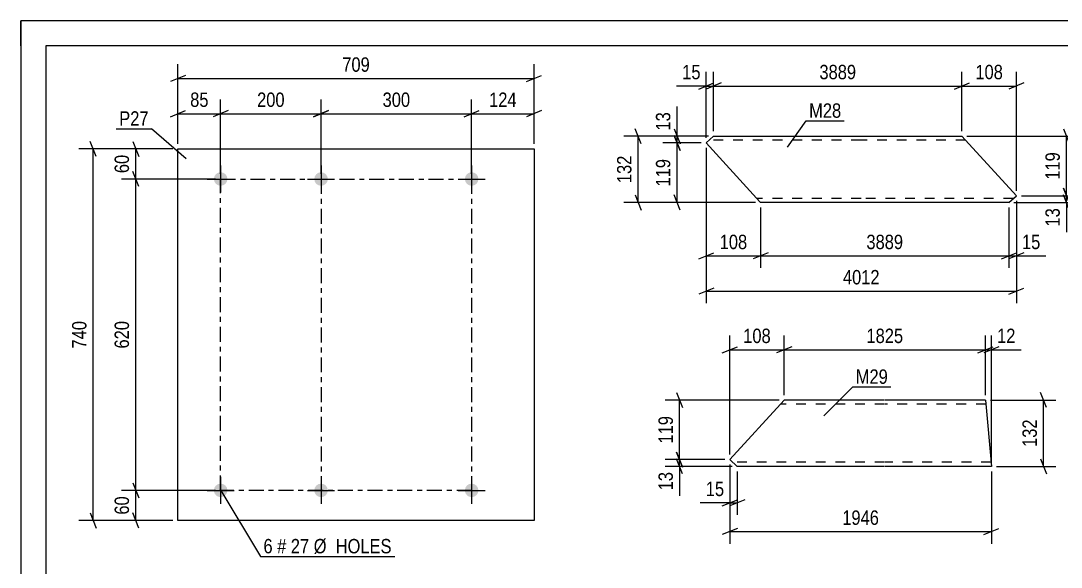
# Model space of a CAD drawing. Header units: millimetres. Extents: x 0 to 420, y 0 to 297.
# Drawn here: x 0 to 207.3, y 188.2 to 297 of the extents above; entities that cross this region are included whole.
import ezdxf

# ---------------------------------------------------------------- set-up
doc = ezdxf.new("R2010")
doc.units = ezdxf.units.MM
doc.linetypes.add('DXK_LINE_DOT2', pattern=[3.9198, 1.9599, -1.9599])
doc.linetypes.add('DXK_LINE_DOT3', pattern=[5.9187, 2.979, -0.9799, 0.9799, -0.9799])
doc.styles.add('Arial Narrow', font='ARIALN.TTF', dxfattribs={"height": 0.2})

# ---------------------------------------------------------------- blocks, each defined once
blk = doc.blocks.new('Unknown-389636933-1163 - 19273')
at = {"color": 5, "linetype": 'Continuous'}
for p, q in [((420, 297), (0, 297)), ((0, 297), (0, 0)), ((0, 292), (0, 297)), ((415, 292), (5, 292)), ((5, 292), (5, 5))]:
    blk.add_line(p, q, dxfattribs=at)
blk = doc.blocks.new('Part-389636933-9946 - 9917')
at = {"color": 2, "linetype": 'Continuous'}
for p, q in [((136.54, 272.68), (138.02, 274.02)), ((138.02, 274.02), (167.38, 274.02)), ((167.48, 274.02), (187.48, 274.02)), ((198.32, 262.17), (187.48, 274.02)), ((145.92, 262.42), (136.54, 272.68)), ((147.38, 260.82), (145.92, 262.42)), ((196.84, 260.82), (198.32, 262.17)), ((167.38, 260.82), (147.38, 260.82)), ((196.84, 260.82), (167.48, 260.82))]:
    blk.add_line(p, q, dxfattribs=at)
at = {"color": 7, "linetype": 'DXK_LINE_DOT2'}
for p, q in [((167.38, 273.22), (137.15, 273.22)), ((188.21, 273.22), (167.48, 273.22)), ((145.92, 262.42), (147.27, 260.95)), ((167.38, 261.62), (146.65, 261.62)), ((197.71, 261.62), (167.48, 261.62))]:
    blk.add_line(p, q, dxfattribs=at)
blk = doc.blocks.new('Part-389636933-9954 - 9953')
at = {"color": 2, "linetype": 'Continuous'}
for p, q in [((141.24, 209.64), (152.07, 221.49)), ((172.07, 221.49), (152.07, 221.49)), ((192.17, 221.49), (172.17, 221.49)), ((192.17, 221.49), (193.36, 208.29)), ((142.71, 208.29), (141.24, 209.64)), ((172.07, 208.29), (142.71, 208.29)), ((193.36, 208.29), (172.17, 208.29))]:
    blk.add_line(p, q, dxfattribs=at)
at = {"color": 7, "linetype": 'DXK_LINE_DOT2'}
for p, q in [((172.07, 220.69), (151.34, 220.69)), ((192.24, 220.69), (172.17, 220.69)), ((172.07, 209.09), (141.84, 209.09)), ((193.28, 209.09), (172.17, 209.09)), ((193.28, 209.09), (193.28, 209.15))]:
    blk.add_line(p, q, dxfattribs=at)
blk = doc.blocks.new('Part-389636933-10073 - 10072')
at = {"color": 2, "linetype": 'Continuous'}
for p, q in [((31.31, 197.5), (31.31, 271.5)), ((31.31, 271.5), (102.25, 271.5)), ((102.25, 271.5), (102.25, 197.5)), ((102.25, 197.5), (31.31, 197.5))]:
    blk.add_line(p, q, dxfattribs=at)
blk = doc.blocks.new('Bolt-389636933-10074 - 10072')
at = {"linetype": 'Continuous'}
for points in [[(39.81, 266.85, -1), (39.81, 264.15, -1)], [(59.81, 266.85, -1), (59.81, 264.15, -1)], [(89.81, 266.85, -1), (89.81, 264.15, -1)]]:
    blk.add_hatch(color=1, dxfattribs=at).paths.add_polyline_path(points)
at = {"color": 1, "linetype": 'Continuous'}
for p, q in [((39.81, 268.2), (39.81, 262.8)), ((59.81, 268.2), (59.81, 262.8)), ((89.81, 268.2), (89.81, 262.8)), ((37.11, 265.5), (42.51, 265.5)), ((57.11, 265.5), (62.51, 265.5)), ((87.11, 265.5), (92.51, 265.5))]:
    blk.add_line(p, q, dxfattribs=at)
blk = doc.blocks.new('Bolt-389636933-10075 - 10072')
at = {"linetype": 'Continuous'}
for points in [[(39.81, 204.85, -1), (39.81, 202.15, -1)], [(59.81, 204.85, -1), (59.81, 202.15, -1)], [(89.81, 204.85, -1), (89.81, 202.15, -1)]]:
    blk.add_hatch(color=1, dxfattribs=at).paths.add_polyline_path(points)
at = {"color": 1, "linetype": 'Continuous'}
for p, q in [((39.81, 206.2), (39.81, 200.8)), ((59.81, 206.2), (59.81, 200.8)), ((89.81, 206.2), (89.81, 200.8)), ((37.11, 203.5), (42.51, 203.5)), ((57.11, 203.5), (62.51, 203.5)), ((87.11, 203.5), (92.51, 203.5))]:
    blk.add_line(p, q, dxfattribs=at)
blk = doc.blocks.new('Rectangle-389636933-12441 - 10072')
at = {"color": 1, "linetype": 'DXK_LINE_DOT3'}
blk.add_lwpolyline([(39.81, 265.5), (89.81, 265.5), (89.81, 203.5), (39.81, 203.5), (39.81, 265.5)], close=True, dxfattribs=at)
blk = doc.blocks.new('Line-389636933-12460 - 10072')
at = {"color": 1, "linetype": 'DXK_LINE_DOT3'}
blk.add_line((59.81, 265.5), (59.81, 203.5), dxfattribs=at)
blk = doc.blocks.new('StraightDimension-389636933-12258 - 9917')
at = {"color": 7, "linetype": 'Continuous'}
for p, q in [((187.48, 275.02), (187.48, 286.87)), ((198.32, 263.17), (198.32, 286.87)), ((185.98, 283.42), (188.98, 284.62)), ((187.48, 284.02), (198.32, 284.02)), ((199.82, 284.62), (196.82, 283.42))]:
    blk.add_line(p, q, dxfattribs=at)
at = {"color": 0}
blk.add_wipeout([(196.24, 284.77), (196.24, 288.97), (189.56, 288.97), (189.56, 284.77)], dxfattribs=at)
at = {"color": 3, "style": 'Arial Narrow'}
blk.add_text('108', height=2.863, dxfattribs=at).set_placement((190.16, 285.37))
blk = doc.blocks.new('StraightDimension-389636933-12090 - 9917')
at = {"color": 7, "linetype": 'Continuous'}
for p, q in [((137.02, 274.02), (127.88, 274.02)), ((130.13, 275.52), (131.33, 272.52)), ((131.33, 271.18), (130.13, 274.18)), ((130.73, 272.68), (130.73, 274.02)), ((135.54, 272.68), (127.88, 272.68))]:
    blk.add_line(p, q, dxfattribs=at)
at = {"color": 0}
blk.add_wipeout([(129.98, 279.41), (125.78, 279.41), (125.78, 274.55), (129.98, 274.55)], dxfattribs=at)
at = {"color": 7, "linetype": 'Continuous'}
blk.add_line((130.73, 274.02), (130.73, 279.93), dxfattribs=at)
blk.add_line((130.73, 274.02), (130.73, 279.93), dxfattribs=at)
at = {"color": 3, "style": 'Arial Narrow'}
blk.add_text('13', height=2.863, rotation=90.0002, dxfattribs=at).set_placement((129.38, 275.15))
blk = doc.blocks.new('StraightDimension-389636933-10231 - 9917')
at = {"color": 7, "linetype": 'Continuous'}
for p, q in [((136.54, 271.68), (136.54, 240.77)), ((198.32, 261.17), (198.32, 240.77)), ((138.04, 243.77), (135.04, 242.57)), ((136.54, 243.17), (198.32, 243.17)), ((196.82, 242.57), (199.82, 243.77))]:
    blk.add_line(p, q, dxfattribs=at)
at = {"color": 0}
blk.add_wipeout([(171.69, 243.92), (171.69, 248.12), (163.17, 248.12), (163.17, 243.92)], dxfattribs=at)
at = {"color": 3, "style": 'Arial Narrow'}
blk.add_text('4012', height=2.863, dxfattribs=at).set_placement((163.77, 244.52))
blk = doc.blocks.new('StraightDimension-389636933-12091 - 9917')
at = {"color": 7, "linetype": 'Continuous'}
for p, q in [((130.13, 274.18), (131.33, 271.18)), ((135.54, 272.68), (127.88, 272.68)), ((130.73, 260.82), (130.73, 272.68)), ((131.33, 259.32), (130.13, 262.32)), ((146.38, 260.82), (127.88, 260.82))]:
    blk.add_line(p, q, dxfattribs=at)
at = {"color": 0}
blk.add_wipeout([(129.98, 270.09), (125.78, 270.09), (125.78, 263.41), (129.98, 263.41)], dxfattribs=at)
at = {"color": 3, "style": 'Arial Narrow'}
blk.add_text('119', height=2.863, rotation=90.0002, dxfattribs=at).set_placement((129.38, 264.01))
blk = doc.blocks.new('StraightDimension-389636933-12173 - 9917')
at = {"color": 7, "linetype": 'Continuous'}
for p, q in [((188.48, 274.02), (210.72, 274.02)), ((207.72, 275.52), (208.92, 272.52)), ((208.32, 262.17), (208.32, 274.02)), ((208.92, 260.67), (207.72, 263.67)), ((199.32, 262.17), (210.72, 262.17))]:
    blk.add_line(p, q, dxfattribs=at)
at = {"color": 0}
blk.add_wipeout([(207.57, 271.44), (203.37, 271.44), (203.37, 264.76), (207.57, 264.76)], dxfattribs=at)
at = {"color": 3, "style": 'Arial Narrow'}
blk.add_text('119', height=2.863, rotation=90.0002, dxfattribs=at).set_placement((206.97, 265.36))
blk = doc.blocks.new('StraightDimension-389636933-12174 - 9917')
at = {"color": 7, "linetype": 'Continuous'}
for p, q in [((207.72, 263.67), (208.92, 260.67)), ((199.32, 262.17), (210.72, 262.17)), ((208.92, 259.32), (207.72, 262.32)), ((208.32, 260.82), (208.32, 262.17)), ((197.84, 260.82), (210.72, 260.82))]:
    blk.add_line(p, q, dxfattribs=at)
at = {"color": 0}
blk.add_wipeout([(207.57, 260.3), (203.37, 260.3), (203.37, 255.44), (207.57, 255.44)], dxfattribs=at)
at = {"color": 7, "linetype": 'Continuous'}
blk.add_line((208.32, 260.82), (208.32, 254.92), dxfattribs=at)
blk.add_line((208.32, 260.82), (208.32, 254.92), dxfattribs=at)
at = {"color": 3, "style": 'Arial Narrow'}
blk.add_text('13', height=2.863, rotation=90.0002, dxfattribs=at).set_placement((206.97, 256.04))
blk = doc.blocks.new('StraightDimension-389636933-12259 - 9917')
at = {"color": 7, "linetype": 'Continuous'}
for p, q in [((138.02, 275.02), (138.02, 286.87)), ((187.48, 275.02), (187.48, 286.87)), ((139.52, 284.62), (136.52, 283.42)), ((138.02, 284.02), (187.48, 284.02)), ((185.98, 283.42), (188.98, 284.62))]:
    blk.add_line(p, q, dxfattribs=at)
at = {"color": 0}
blk.add_wipeout([(167.01, 284.77), (167.01, 288.97), (158.49, 288.97), (158.49, 284.77)], dxfattribs=at)
at = {"color": 3, "style": 'Arial Narrow'}
blk.add_text('3889', height=2.863, dxfattribs=at).set_placement((159.09, 285.37))
blk = doc.blocks.new('StraightDimension-389636933-12260 - 9917')
at = {"color": 7, "linetype": 'Continuous'}
for p, q in [((136.54, 273.68), (136.54, 286.87)), ((138.02, 275.02), (138.02, 286.87)), ((135.04, 283.42), (138.04, 284.62)), ((139.52, 284.62), (136.52, 283.42)), ((136.54, 284.02), (138.02, 284.02))]:
    blk.add_line(p, q, dxfattribs=at)
at = {"color": 0}
blk.add_wipeout([(136.02, 284.77), (136.02, 288.97), (131.16, 288.97), (131.16, 284.77)], dxfattribs=at)
at = {"color": 7, "linetype": 'Continuous'}
blk.add_line((136.54, 284.02), (130.64, 284.02), dxfattribs=at)
blk.add_line((136.54, 284.02), (130.64, 284.02), dxfattribs=at)
at = {"color": 3, "style": 'Arial Narrow'}
blk.add_text('15', height=2.863, dxfattribs=at).set_placement((131.76, 285.37))
blk = doc.blocks.new('StraightDimension-389636933-16444 - 9917')
at = {"color": 7, "linetype": 'Continuous'}
for p, q in [((198.32, 261.17), (198.32, 247.79)), ((196.84, 259.82), (196.84, 247.79)), ((195.34, 249.59), (198.34, 250.79)), ((199.82, 250.79), (196.82, 249.59)), ((196.84, 250.19), (198.32, 250.19))]:
    blk.add_line(p, q, dxfattribs=at)
at = {"color": 0}
blk.add_wipeout([(203.7, 250.94), (203.7, 255.14), (198.84, 255.14), (198.84, 250.94)], dxfattribs=at)
at = {"color": 7, "linetype": 'Continuous'}
blk.add_line((198.32, 250.19), (204.22, 250.19), dxfattribs=at)
blk.add_line((198.32, 250.19), (204.22, 250.19), dxfattribs=at)
at = {"color": 3, "style": 'Arial Narrow'}
blk.add_text('15', height=2.863, dxfattribs=at).set_placement((199.44, 251.54))
blk = doc.blocks.new('StraightDimension-389636933-16445 - 9917')
at = {"color": 7, "linetype": 'Continuous'}
for p, q in [((147.38, 259.82), (147.38, 247.79)), ((196.84, 259.82), (196.84, 247.79)), ((148.88, 250.79), (145.88, 249.59)), ((195.34, 249.59), (198.34, 250.79)), ((147.38, 250.19), (196.84, 250.19))]:
    blk.add_line(p, q, dxfattribs=at)
at = {"color": 0}
blk.add_wipeout([(176.37, 250.94), (176.37, 255.14), (167.85, 255.14), (167.85, 250.94)], dxfattribs=at)
at = {"color": 3, "style": 'Arial Narrow'}
blk.add_text('3889', height=2.863, dxfattribs=at).set_placement((168.45, 251.54))
blk = doc.blocks.new('StraightDimension-389636933-16446 - 9917')
at = {"color": 7, "linetype": 'Continuous'}
for p, q in [((136.54, 271.68), (136.54, 247.79)), ((147.38, 259.82), (147.38, 247.79)), ((135.04, 249.59), (138.04, 250.79)), ((148.88, 250.79), (145.88, 249.59)), ((136.54, 250.19), (147.38, 250.19))]:
    blk.add_line(p, q, dxfattribs=at)
at = {"color": 0}
blk.add_wipeout([(145.3, 250.94), (145.3, 255.14), (138.62, 255.14), (138.62, 250.94)], dxfattribs=at)
at = {"color": 3, "style": 'Arial Narrow'}
blk.add_text('108', height=2.863, dxfattribs=at).set_placement((139.22, 251.54))
blk = doc.blocks.new('StraightDimension-389636933-16487 - 9917')
at = {"color": 7, "linetype": 'Continuous'}
for p, q in [((137.02, 274.02), (120.14, 274.02)), ((123.59, 272.52), (122.39, 275.52)), ((122.99, 260.82), (122.99, 274.02)), ((122.39, 262.32), (123.59, 259.32)), ((146.38, 260.82), (120.14, 260.82))]:
    blk.add_line(p, q, dxfattribs=at)
at = {"color": 0}
blk.add_wipeout([(122.24, 270.77), (118.04, 270.77), (118.04, 264.08), (122.24, 264.08)], dxfattribs=at)
at = {"color": 3, "style": 'Arial Narrow'}
blk.add_text('132', height=2.863, rotation=90.0002, dxfattribs=at).set_placement((121.64, 264.68))
blk = doc.blocks.new('StraightDimension-389636933-12303 - 9953')
at = {"color": 7, "linetype": 'Continuous'}
for p, q in [((130.64, 222.99), (131.84, 219.99)), ((151.07, 221.49), (128.39, 221.49)), ((131.24, 209.64), (131.24, 221.49)), ((140.24, 209.64), (128.39, 209.64)), ((131.84, 208.14), (130.64, 211.14))]:
    blk.add_line(p, q, dxfattribs=at)
at = {"color": 0}
blk.add_wipeout([(130.49, 218.91), (126.29, 218.91), (126.29, 212.23), (130.49, 212.23)], dxfattribs=at)
at = {"color": 3, "style": 'Arial Narrow'}
blk.add_text('119', height=2.863, rotation=90.0002, dxfattribs=at).set_placement((129.89, 212.83))
blk = doc.blocks.new('StraightDimension-389636933-10255 - 9953')
at = {"color": 7, "linetype": 'Continuous'}
for p, q in [((204.35, 219.99), (203.15, 222.99)), ((193.17, 221.49), (206.15, 221.49)), ((203.75, 208.29), (203.75, 221.49)), ((203.15, 209.79), (204.35, 206.79)), ((194.36, 208.29), (206.15, 208.29))]:
    blk.add_line(p, q, dxfattribs=at)
at = {"color": 0}
blk.add_wipeout([(203, 218.24), (198.8, 218.24), (198.8, 211.55), (203, 211.55)], dxfattribs=at)
at = {"color": 3, "style": 'Arial Narrow'}
blk.add_text('132', height=2.863, rotation=90.0002, dxfattribs=at).set_placement((202.4, 212.15))
blk = doc.blocks.new('StraightDimension-389636933-12304 - 9953')
at = {"color": 7, "linetype": 'Continuous'}
for p, q in [((140.24, 209.64), (128.39, 209.64)), ((130.64, 211.14), (131.84, 208.14)), ((131.84, 206.79), (130.64, 209.79)), ((131.24, 208.29), (131.24, 209.64)), ((141.71, 208.29), (128.39, 208.29))]:
    blk.add_line(p, q, dxfattribs=at)
at = {"color": 0}
blk.add_wipeout([(130.49, 207.77), (126.29, 207.77), (126.29, 202.91), (130.49, 202.91)], dxfattribs=at)
at = {"color": 7, "linetype": 'Continuous'}
blk.add_line((131.24, 208.29), (131.24, 202.39), dxfattribs=at)
blk.add_line((131.24, 208.29), (131.24, 202.39), dxfattribs=at)
at = {"color": 3, "style": 'Arial Narrow'}
blk.add_text('13', height=2.863, rotation=90.0002, dxfattribs=at).set_placement((129.89, 203.51))
blk = doc.blocks.new('StraightDimension-389636933-16373 - 9953')
at = {"color": 7, "linetype": 'Continuous'}
for p, q in [((141.24, 210.64), (141.24, 234.34)), ((152.07, 222.49), (152.07, 234.34)), ((139.74, 230.89), (142.74, 232.09)), ((141.24, 231.49), (152.07, 231.49)), ((153.57, 232.09), (150.57, 230.89))]:
    blk.add_line(p, q, dxfattribs=at)
at = {"color": 0}
blk.add_wipeout([(150, 232.24), (150, 236.44), (143.31, 236.44), (143.31, 232.24)], dxfattribs=at)
at = {"color": 3, "style": 'Arial Narrow'}
blk.add_text('108', height=2.863, dxfattribs=at).set_placement((143.91, 232.84))
blk = doc.blocks.new('StraightDimension-389636933-10243 - 9953')
at = {"color": 7, "linetype": 'Continuous'}
for p, q in [((141.24, 208.64), (141.24, 198.62)), ((142.71, 207.29), (142.71, 198.62)), ((139.74, 200.42), (142.74, 201.62)), ((144.21, 201.62), (141.21, 200.42)), ((141.24, 201.02), (142.71, 201.02))]:
    blk.add_line(p, q, dxfattribs=at)
at = {"color": 0}
blk.add_wipeout([(140.71, 201.77), (140.71, 205.97), (135.85, 205.97), (135.85, 201.77)], dxfattribs=at)
at = {"color": 7, "linetype": 'Continuous'}
blk.add_line((141.24, 201.02), (135.33, 201.02), dxfattribs=at)
blk.add_line((141.24, 201.02), (135.33, 201.02), dxfattribs=at)
at = {"color": 3, "style": 'Arial Narrow'}
blk.add_text('15', height=2.863, dxfattribs=at).set_placement((136.45, 202.37))
blk = doc.blocks.new('StraightDimension-389636933-10261 - 9953')
at = {"color": 7, "linetype": 'Continuous'}
for p, q in [((141.24, 208.64), (141.24, 192.89)), ((193.36, 207.29), (193.36, 192.89)), ((142.74, 195.89), (139.74, 194.69)), ((141.24, 195.29), (193.36, 195.29)), ((191.86, 194.69), (194.86, 195.89))]:
    blk.add_line(p, q, dxfattribs=at)
at = {"color": 0}
blk.add_wipeout([(171.55, 196.04), (171.55, 200.24), (163.04, 200.24), (163.04, 196.04)], dxfattribs=at)
at = {"color": 3, "style": 'Arial Narrow'}
blk.add_text('1946', height=2.863, dxfattribs=at).set_placement((163.64, 196.64))
blk = doc.blocks.new('StraightDimension-389636933-16371 - 9953')
at = {"color": 7, "linetype": 'Continuous'}
for p, q in [((192.17, 222.49), (192.17, 234.34)), ((193.36, 209.29), (193.36, 234.34)), ((190.67, 230.89), (193.67, 232.09)), ((194.86, 232.09), (191.86, 230.89)), ((192.17, 231.49), (193.36, 231.49))]:
    blk.add_line(p, q, dxfattribs=at)
at = {"color": 0}
blk.add_wipeout([(198.74, 232.24), (198.74, 236.44), (193.88, 236.44), (193.88, 232.24)], dxfattribs=at)
at = {"color": 7, "linetype": 'Continuous'}
blk.add_line((193.36, 231.49), (199.26, 231.49), dxfattribs=at)
blk.add_line((193.36, 231.49), (199.26, 231.49), dxfattribs=at)
at = {"color": 3, "style": 'Arial Narrow'}
blk.add_text('12', height=2.863, dxfattribs=at).set_placement((194.48, 232.84))
blk = doc.blocks.new('StraightDimension-389636933-16372 - 9953')
at = {"color": 7, "linetype": 'Continuous'}
for p, q in [((152.07, 222.49), (152.07, 234.34)), ((192.17, 222.49), (192.17, 234.34)), ((153.57, 232.09), (150.57, 230.89)), ((152.07, 231.49), (192.17, 231.49)), ((190.67, 230.89), (193.67, 232.09))]:
    blk.add_line(p, q, dxfattribs=at)
at = {"color": 0}
blk.add_wipeout([(176.38, 232.24), (176.38, 236.44), (167.86, 236.44), (167.86, 232.24)], dxfattribs=at)
at = {"color": 3, "style": 'Arial Narrow'}
blk.add_text('1825', height=2.863, dxfattribs=at).set_placement((168.46, 232.84))
blk = doc.blocks.new('StraightDimension-389636933-10418 - 10072')
at = {"color": 7, "linetype": 'Continuous'}
for p, q in [((38.81, 265.5), (20.05, 265.5)), ((23.5, 264), (22.3, 267)), ((22.9, 203.5), (22.9, 265.5)), ((38.81, 203.5), (20.05, 203.5)), ((22.3, 205), (23.5, 202))]:
    blk.add_line(p, q, dxfattribs=at)
at = {"color": 0}
blk.add_wipeout([(22.15, 237.84), (17.95, 237.84), (17.95, 231.15), (22.15, 231.15)], dxfattribs=at)
at = {"color": 3, "style": 'Arial Narrow'}
blk.add_text('620', height=2.863, rotation=90.0002, dxfattribs=at).set_placement((21.55, 231.75))
blk = doc.blocks.new('StraightDimension-389636933-11992 - 10072')
at = {"color": 7, "linetype": 'Continuous'}
for p, q in [((31.31, 272.5), (31.31, 281.36)), ((39.81, 266.5), (39.81, 281.36)), ((29.81, 277.91), (32.81, 279.11)), ((31.31, 278.51), (39.81, 278.51)), ((41.31, 279.11), (38.31, 277.91))]:
    blk.add_line(p, q, dxfattribs=at)
at = {"color": 0}
blk.add_wipeout([(37.99, 279.26), (37.99, 283.46), (33.14, 283.46), (33.14, 279.26)], dxfattribs=at)
at = {"color": 3, "style": 'Arial Narrow'}
blk.add_text('85', height=2.863, dxfattribs=at).set_placement((33.74, 279.86))
blk = doc.blocks.new('StraightDimension-389636933-10417 - 10072')
at = {"color": 7, "linetype": 'Continuous'}
for p, q in [((22.3, 273), (23.5, 270)), ((30.31, 271.5), (20.05, 271.5)), ((22.9, 265.5), (22.9, 271.5)), ((38.81, 265.5), (20.05, 265.5)), ((23.5, 264), (22.3, 267))]:
    blk.add_line(p, q, dxfattribs=at)
at = {"color": 0}
blk.add_wipeout([(22.15, 270.92), (17.95, 270.92), (17.95, 266.07), (22.15, 266.07)], dxfattribs=at)
at = {"color": 3, "style": 'Arial Narrow'}
blk.add_text('60', height=2.863, rotation=90.0002, dxfattribs=at).set_placement((21.55, 266.67))
blk = doc.blocks.new('StraightDimension-389636933-10419 - 10072')
at = {"color": 7, "linetype": 'Continuous'}
for p, q in [((38.81, 203.5), (20.05, 203.5)), ((22.3, 205), (23.5, 202)), ((22.9, 197.5), (22.9, 203.5)), ((23.5, 196), (22.3, 199)), ((30.31, 197.5), (20.05, 197.5))]:
    blk.add_line(p, q, dxfattribs=at)
at = {"color": 0}
blk.add_wipeout([(22.15, 202.92), (17.95, 202.92), (17.95, 198.07), (22.15, 198.07)], dxfattribs=at)
at = {"color": 3, "style": 'Arial Narrow'}
blk.add_text('60', height=2.863, rotation=90.0002, dxfattribs=at).set_placement((21.55, 198.67))
blk = doc.blocks.new('StraightDimension-389636933-10429 - 10072')
at = {"color": 7, "linetype": 'Continuous'}
for p, q in [((15.03, 270), (13.83, 273)), ((30.31, 271.5), (11.58, 271.5)), ((14.43, 197.5), (14.43, 271.5)), ((13.83, 199), (15.03, 196)), ((30.31, 197.5), (11.58, 197.5))]:
    blk.add_line(p, q, dxfattribs=at)
at = {"color": 0}
blk.add_wipeout([(13.68, 237.84), (9.48, 237.84), (9.48, 231.15), (13.68, 231.15)], dxfattribs=at)
at = {"color": 3, "style": 'Arial Narrow'}
blk.add_text('740', height=2.863, rotation=90.0002, dxfattribs=at).set_placement((13.08, 231.75))
blk = doc.blocks.new('StraightDimension-389636933-10455 - 10072')
at = {"color": 7, "linetype": 'Continuous'}
for p, q in [((31.31, 272.5), (31.31, 288.36)), ((102.25, 272.5), (102.25, 288.36)), ((32.81, 286.11), (29.81, 284.91)), ((100.75, 284.91), (103.75, 286.11)), ((31.31, 285.51), (102.25, 285.51))]:
    blk.add_line(p, q, dxfattribs=at)
at = {"color": 0}
blk.add_wipeout([(70.12, 286.26), (70.12, 290.46), (63.44, 290.46), (63.44, 286.26)], dxfattribs=at)
at = {"color": 3, "style": 'Arial Narrow'}
blk.add_text('709', height=2.863, dxfattribs=at).set_placement((64.04, 286.86))
blk = doc.blocks.new('StraightDimension-389636933-11989 - 10072')
at = {"color": 7, "linetype": 'Continuous'}
for p, q in [((89.81, 266.5), (89.81, 281.36)), ((102.25, 272.5), (102.25, 281.36)), ((88.31, 277.91), (91.31, 279.11)), ((89.81, 278.51), (102.25, 278.51)), ((103.75, 279.11), (100.75, 277.91))]:
    blk.add_line(p, q, dxfattribs=at)
at = {"color": 0}
blk.add_wipeout([(99.37, 279.26), (99.37, 283.46), (92.69, 283.46), (92.69, 279.26)], dxfattribs=at)
at = {"color": 3, "style": 'Arial Narrow'}
blk.add_text('124', height=2.863, dxfattribs=at).set_placement((93.29, 279.86))
blk = doc.blocks.new('StraightDimension-389636933-11990 - 10072')
at = {"color": 7, "linetype": 'Continuous'}
for p, q in [((59.81, 266.5), (59.81, 281.36)), ((89.81, 266.5), (89.81, 281.36)), ((61.31, 279.11), (58.31, 277.91)), ((59.81, 278.51), (89.81, 278.51)), ((88.31, 277.91), (91.31, 279.11))]:
    blk.add_line(p, q, dxfattribs=at)
at = {"color": 0}
blk.add_wipeout([(78.16, 279.26), (78.16, 283.46), (71.47, 283.46), (71.47, 279.26)], dxfattribs=at)
at = {"color": 3, "style": 'Arial Narrow'}
blk.add_text('300', height=2.863, dxfattribs=at).set_placement((72.07, 279.86))
blk = doc.blocks.new('StraightDimension-389636933-11991 - 10072')
at = {"color": 7, "linetype": 'Continuous'}
for p, q in [((39.81, 266.5), (39.81, 281.36)), ((59.81, 266.5), (59.81, 281.36)), ((41.31, 279.11), (38.31, 277.91)), ((39.81, 278.51), (59.81, 278.51)), ((58.31, 277.91), (61.31, 279.11))]:
    blk.add_line(p, q, dxfattribs=at)
at = {"color": 0}
blk.add_wipeout([(53.16, 279.26), (53.16, 283.46), (46.47, 283.46), (46.47, 279.26)], dxfattribs=at)
at = {"color": 3, "style": 'Arial Narrow'}
blk.add_text('200', height=2.863, dxfattribs=at).set_placement((47.07, 279.86))
blk = doc.blocks.new('Mark-389636933-10596 - 9917')
at = {"color": 0}
blk.add_wipeout([(163.44, 277.7), (163.44, 280.7), (157.04, 280.7), (157.04, 277.7)], dxfattribs=at)
blk.add_wipeout([(163.44, 277.7), (163.44, 280.7), (157.04, 280.7), (157.04, 277.7)], dxfattribs=at)
at = {"color": 30, "linetype": 'Continuous'}
for p, q in [((152.73, 271.85), (156.44, 277.1)), ((156.44, 277.1), (164.04, 277.1))]:
    blk.add_line(p, q, dxfattribs=at)
at = {"color": 3, "style": 'Arial Narrow'}
blk.add_text('M28', height=2.863, dxfattribs=at).set_placement((157.04, 277.7))
blk = doc.blocks.new('Mark-389636933-10599 - 9953')
at = {"color": 0}
blk.add_wipeout([(172.73, 224.72), (172.73, 227.72), (166.33, 227.72), (166.33, 224.72)], dxfattribs=at)
blk.add_wipeout([(172.73, 224.72), (172.73, 227.72), (166.33, 227.72), (166.33, 224.72)], dxfattribs=at)
at = {"color": 30, "linetype": 'Continuous'}
for p, q in [((159.96, 218.35), (165.73, 224.12)), ((165.73, 224.12), (173.33, 224.12))]:
    blk.add_line(p, q, dxfattribs=at)
at = {"color": 3, "style": 'Arial Narrow'}
blk.add_text('M29', height=2.863, dxfattribs=at).set_placement((166.33, 224.72))
blk = doc.blocks.new('MarkSet-389636933-12028 - 10072')
at = {"color": 0}
blk.add_wipeout([(50.17, 190.97), (50.17, 193.97), (48.34, 193.97), (48.34, 190.97)], dxfattribs=at)
blk.add_wipeout([(50.17, 190.97), (50.17, 193.97), (48.34, 193.97), (48.34, 190.97)], dxfattribs=at)
at = {"color": 7, "linetype": 'Continuous'}
blk.add_line((39.68, 203.79), (47.74, 190.37), dxfattribs=at)
at = {"color": 3, "style": 'Arial Narrow'}
blk.add_text('6', height=2.86, dxfattribs=at).set_placement((48.34, 190.97))
at = {"color": 0}
blk.add_wipeout([(52.89, 190.97), (52.89, 193.97), (51.07, 193.97), (51.07, 190.97)], dxfattribs=at)
blk.add_wipeout([(52.89, 190.97), (52.89, 193.97), (51.07, 193.97), (51.07, 190.97)], dxfattribs=at)
blk.add_wipeout([(57.45, 190.97), (57.45, 193.97), (53.79, 193.97), (53.79, 190.97)], dxfattribs=at)
blk.add_wipeout([(57.45, 190.97), (57.45, 193.97), (53.79, 193.97), (53.79, 190.97)], dxfattribs=at)
at = {"color": 3, "style": 'Arial Narrow'}
for s, height, p in [('#', 2.86, (51.07, 190.97)), ('27', 2.863, (53.79, 190.97))]:
    blk.add_text(s, height=height, dxfattribs=at).set_placement(p)
at = {"color": 0}
blk.add_wipeout([(73.88, 190.97), (73.88, 193.97), (58.35, 193.97), (58.35, 190.97)], dxfattribs=at)
blk.add_wipeout([(73.88, 190.97), (73.88, 193.97), (58.35, 193.97), (58.35, 190.97)], dxfattribs=at)
at = {"color": 7, "linetype": 'Continuous'}
blk.add_line((47.74, 190.37), (74.48, 190.37), dxfattribs=at)
at = {"color": 3, "style": 'Arial Narrow'}
blk.add_text('Ø  HOLES', height=2.863, dxfattribs=at).set_placement((58.35, 190.97))
blk = doc.blocks.new('Mark-389636933-10629 - 10072')
at = {"color": 0}
blk.add_wipeout([(25.46, 276.12), (25.46, 279.12), (19.61, 279.12), (19.61, 276.12)], dxfattribs=at)
blk.add_wipeout([(25.46, 276.12), (25.46, 279.12), (19.61, 279.12), (19.61, 276.12)], dxfattribs=at)
at = {"color": 30, "linetype": 'Continuous'}
for p in [(19.01, 275.52), (32.97, 269.51)]:
    blk.add_line(p, (26.06, 275.52), dxfattribs=at)
at = {"color": 3, "style": 'Arial Narrow'}
blk.add_text('P27', height=2.863, dxfattribs=at).set_placement((19.61, 276.12))

msp = doc.modelspace()

# ---------------------------------------------------------------- block references
for name in ['Unknown-389636933-1163 - 19273', 'Part-389636933-9946 - 9917', 'Part-389636933-10073 - 10072', 'Bolt-389636933-10074 - 10072', 'Rectangle-389636933-12441 - 10072', 'Line-389636933-12460 - 10072', 'Part-389636933-9954 - 9953', 'Bolt-389636933-10075 - 10072']:
    msp.add_blockref(name, (0, 0))

# ---------------------------------------------------------------- next in the draw order: block references
for name in ['StraightDimension-389636933-12258 - 9917', 'StraightDimension-389636933-12090 - 9917', 'StraightDimension-389636933-10418 - 10072', 'StraightDimension-389636933-12303 - 9953', 'StraightDimension-389636933-10255 - 9953']:
    msp.add_blockref(name, (0, 0))

# ---------------------------------------------------------------- next in the draw order: block references
for name in ['StraightDimension-389636933-11992 - 10072', 'StraightDimension-389636933-10231 - 9917', 'StraightDimension-389636933-12304 - 9953', 'StraightDimension-389636933-10419 - 10072']:
    msp.add_blockref(name, (0, 0))

# ---------------------------------------------------------------- next in the draw order: block references
for name in ['StraightDimension-389636933-12091 - 9917', 'StraightDimension-389636933-12173 - 9917', 'StraightDimension-389636933-10417 - 10072', 'StraightDimension-389636933-16373 - 9953', 'StraightDimension-389636933-10243 - 9953', 'MarkSet-389636933-12028 - 10072']:
    msp.add_blockref(name, (0, 0))

# ---------------------------------------------------------------- next in the draw order: block references
for name in ['StraightDimension-389636933-12259 - 9917', 'StraightDimension-389636933-10429 - 10072', 'StraightDimension-389636933-12174 - 9917', 'StraightDimension-389636933-10261 - 9953']:
    msp.add_blockref(name, (0, 0))

# ---------------------------------------------------------------- next in the draw order: block references
for name in ['StraightDimension-389636933-10455 - 10072', 'StraightDimension-389636933-12260 - 9917', 'Mark-389636933-10596 - 9917', 'StraightDimension-389636933-16444 - 9917', 'StraightDimension-389636933-16371 - 9953']:
    msp.add_blockref(name, (0, 0))

# ---------------------------------------------------------------- next in the draw order: block references
for name in ['StraightDimension-389636933-11989 - 10072', 'Mark-389636933-10629 - 10072', 'StraightDimension-389636933-16445 - 9917', 'StraightDimension-389636933-16372 - 9953']:
    msp.add_blockref(name, (0, 0))

# ---------------------------------------------------------------- next in the draw order: block references
for name in ['StraightDimension-389636933-11990 - 10072', 'StraightDimension-389636933-16446 - 9917', 'Mark-389636933-10599 - 9953']:
    msp.add_blockref(name, (0, 0))

# ---------------------------------------------------------------- next in the draw order: block references
for name in ['StraightDimension-389636933-11991 - 10072', 'StraightDimension-389636933-16487 - 9917']:
    msp.add_blockref(name, (0, 0))

doc.saveas('drawing.dxf')
